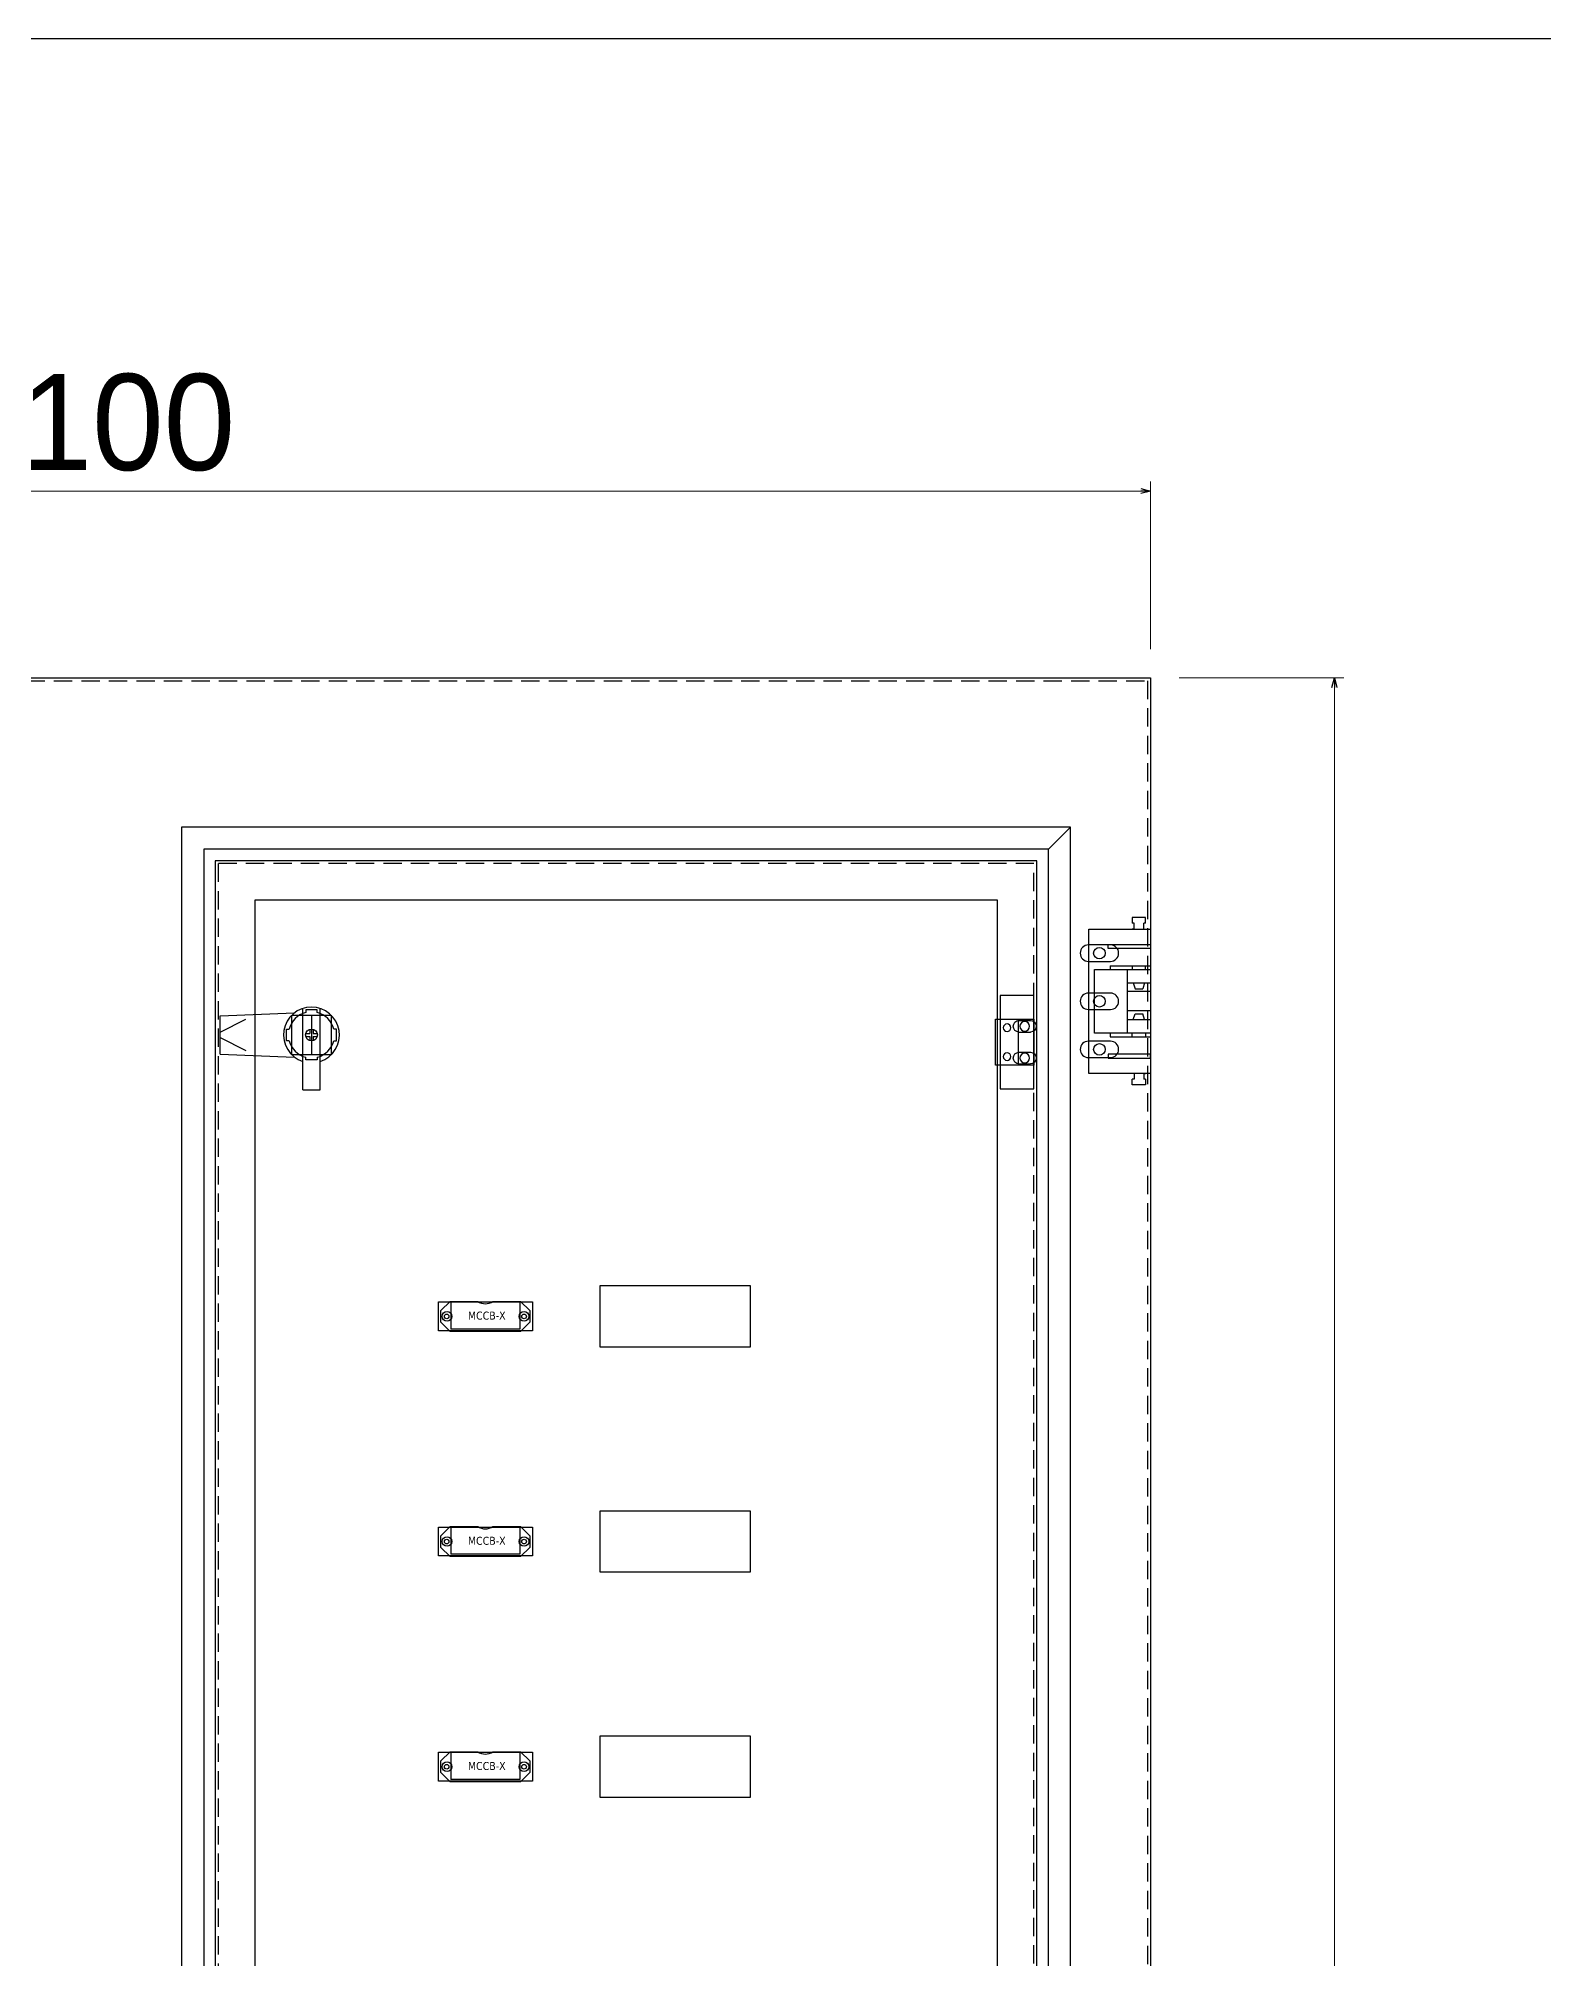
# Model space of a CAD drawing. Header units: millimetres. Extents: x 0 to 6126, y 0 to 4331.
# Drawn here: x 2347 to 3129, y 3334 to 4331 of the extents above; entities that cross this region are included whole.
import ezdxf
from ezdxf.enums import TextEntityAlignment as Align

# ---------------------------------------------------------------- set-up
doc = ezdxf.new("R2010")
doc.units = ezdxf.units.MM
doc.linetypes.add('HIDDEN2', pattern=[4.7625, 3.175, -1.5875])
for name, color, linetype in [('DIM', 253, 'Continuous'), ('HEATER', 1, 'Continuous'), ('KICHTHUOC', 8, 'Continuous'), ('Text', 4, 'Continuous')]:
    doc.layers.add(name, color=color, linetype=linetype)
doc.styles.add('Tahoma (Input Text)', font='tahoma.ttf')
doc.dimstyles.new('CNC', dxfattribs={"dimtxt": 50, "dimasz": 5, "dimexe": 5, "dimexo": 15, "dimgap": 10, "dimtad": 1, "dimdec": 0, "dimtxsty": 'Standard', "dimblk": 'OPEN30', "dimcen": 10, "dimclrd": 5, "dimclre": 5, "dimclrt": 3, "dimazin": 3, "dimtfac": 1, "dimtdec": 0, "dimtmove": 0, "dimatfit": 3, "dimldrblk": 'ARCHTICK', "dimlwd": 9, "dimlwe": 9})

# ---------------------------------------------------------------- blocks, each defined once
blk = doc.blocks.new('*D1')
at = {"color": 0, "linetype": 'ByBlock', "lineweight": -2}
for p, q in [((1824.74, 4096.05), (1829.74, 4097.39)), ((1829.74, 4094.71), (1824.74, 4096.05)), ((1824.74, 4096.05), (1829.74, 4096.05)), ((2919.74, 4097.39), (2924.74, 4096.05)), ((2924.74, 4096.05), (2919.74, 4094.71)), ((2924.74, 4096.05), (2919.74, 4096.05))]:
    blk.add_line(p, q, dxfattribs=at)
at = {"layer": 'Defpoints', "color": 0, "ltscale": 3, "transparency": 16777216}
for p in [(2924.74, 4096.05), (1824.74, 3998.96), (2924.74, 3998.96)]:
    blk.add_point(p, dxfattribs=at)
at = {"layer": 'DIM', "color": 5, "lineweight": 9, "ltscale": 3, "transparency": 16777216}
for p, q in [((1824.74, 4013.96), (1824.74, 4101.05)), ((2924.74, 4013.96), (2924.74, 4101.05)), ((1829.74, 4096.05), (2919.74, 4096.05))]:
    blk.add_line(p, q, dxfattribs=at)
at = {"layer": 'DIM', "color": 3, "ltscale": 3, "transparency": 16777216, "insert": (2374.74, 4131.58), "char_height": 50, "attachment_point": 5}
blk.add_mtext('1100', dxfattribs=at)
blk = doc.blocks.new('_ArchTick')
at = {"color": 0, "const_width": 0.15}
blk.add_lwpolyline([(-0.5, -0.5), (0.5, 0.5)], dxfattribs=at)
blk = doc.blocks.new('_Open30')
at = {"color": 0, "linetype": 'ByBlock', "lineweight": -2}
for p, q in [((-1, 0.27), (0, 0)), ((0, 0), (-1, -0.27)), ((0, 0), (-1, 0))]:
    blk.add_line(p, q, dxfattribs=at)
blk = doc.blocks.new('*D3')
at = {"color": 0, "linetype": 'ByBlock', "lineweight": -2}
for p, q in [((3019, 3993.96), (3020.34, 3998.96)), ((3020.34, 3998.96), (3021.68, 3993.96)), ((3020.34, 3998.96), (3020.34, 3993.96)), ((3020.34, 2498.96), (3019, 2503.96)), ((3021.68, 2503.96), (3020.34, 2498.96)), ((3020.34, 2498.96), (3020.34, 2503.96))]:
    blk.add_line(p, q, dxfattribs=at)
at = {"layer": 'Defpoints', "color": 0, "ltscale": 3, "transparency": 16777216}
for p in [(2924.74, 3998.96), (3020.34, 3998.96), (2924.74, 2498.96)]:
    blk.add_point(p, dxfattribs=at)
at = {"layer": 'DIM', "color": 5, "lineweight": 9, "ltscale": 3, "transparency": 16777216}
for p, q in [((2939.74, 3998.96), (3025.34, 3998.96)), ((3020.34, 2503.96), (3020.34, 3993.96)), ((2939.74, 2498.96), (3025.34, 2498.96))]:
    blk.add_line(p, q, dxfattribs=at)
at = {"layer": 'DIM', "color": 3, "ltscale": 3, "transparency": 16777216, "insert": (2984.81, 3248.96), "char_height": 50, "attachment_point": 5, "rotation": 90}
blk.add_mtext('1500', dxfattribs=at)
blk = doc.blocks.new('ovan')
at = {"color": 2}
for p, q in [((14.75, 8.55), (3.25, 8.55)), ((3.25, 0.05), (14.75, 0.05))]:
    blk.add_line(p, q, dxfattribs=at)
for centre, start, end in [((3.25, 4.3), 90, 270), ((14.75, 4.3), 270, 90)]:
    blk.add_arc(centre, 4.25, start, end, dxfattribs=at)
blk = doc.blocks.new('HL011-1-6')
at = {"color": 1}
for p, q in [((29.5, 81), (22.5, 81)), ((22.5, 81), (22.5, 78)), ((29.5, 78), (29.5, 81)), ((23.5, 78), (22.5, 78)), ((23.5, 75), (22.5, 75)), ((23.5, 75), (23.5, 78)), ((29.5, 78), (28.5, 78)), ((28.5, 75), (28.5, 78)), ((28.5, 75), (29.5, 75)), ((11, 56), (11, 54)), ((11, 56), (32, 56)), ((20, 54), (20, 21)), ((22.5, 56), (22.5, 54)), ((29.5, 54), (29.5, 56)), ((20, 47), (32, 47)), ((32, 42.5), (20, 42.5)), ((23.1, 47), (24, 44)), ((24, 44), (28, 44)), ((28.9, 47), (28, 44)), ((32, 32.5), (20, 32.5)), ((23.1, 28), (24, 31)), ((24, 31), (28, 31)), ((28.9, 28), (28, 31)), ((11, 21), (11, 19)), ((20, 28), (32, 28)), ((22.5, 19), (22.5, 21)), ((29.5, 21), (29.5, 19)), ((11, 19), (32, 19)), ((23.5, 0), (22.5, 0)), ((23.5, 0), (23.5, -3)), ((28.5, 0), (28.5, -3)), ((28.5, 0), (29.5, 0)), ((22.5, -6), (22.5, -3)), ((23.5, -3), (22.5, -3)), ((29.5, -6), (22.5, -6)), ((29.5, -3), (28.5, -3)), ((29.5, -3), (29.5, -6))]:
    blk.add_line(p, q, dxfattribs=at)
for points in [[(32, 19), (32, 0), (0, 0), (0, 75), (32, 75), (32, 56)], [(32, 28), (32, 21), (3, 21), (3, 54), (32, 54), (32, 47)], [(32, 42.5), (32, 32.5)]]:
    blk.add_lwpolyline(points, dxfattribs=at)
for points in [[(10, 67), (32, 67), (32, 65), (10, 65)], [(10, 8), (32, 8), (32, 10), (10, 10)]]:
    blk.add_lwpolyline(points, close=True, dxfattribs=at)
for centre in [(5.5, 62.5), (5.5, 37.5), (5.5, 12.5)]:
    blk.add_circle(centre, 3, dxfattribs=at)
blk = doc.blocks.new('ovan6x9')
at = {"color": 2}
for p, q in [((2, 6), (8, 6)), ((2, 0), (8, 0))]:
    blk.add_line(p, q, dxfattribs=at)
for centre, start, end in [((2, 3), 90, 270), ((8, 3), 270, 90)]:
    blk.add_arc(centre, 3, start, end, dxfattribs=at)
blk = doc.blocks.new('HL036-1-1')
at = {"color": 1}
blk.add_line((9.5, 36.25), (9.5, 12.25), dxfattribs=at)
for points in [[(0, 48.5), (17.5, 48.5), (17.5, 0), (0, 0)], [(-2.5, 12.25), (17.5, 12.25), (17.5, 36.25), (-2.5, 36.25)]]:
    blk.add_lwpolyline(points, close=True, dxfattribs=at)
for centre, radius in [((3.5, 31.75), 2), ((12.7, 32.5), 2.5), ((3.5, 16.75), 2), ((12.7, 16), 2.5)]:
    blk.add_circle(centre, radius, dxfattribs=at)
blk = doc.blocks.new('khungtenAsean2')
at = {"color": 7}
blk.add_lwpolyline([(0, 0), (2970, 0), (2970, -2100), (0, -2100)], close=True, dxfattribs=at)
at = {"color": 1, "style": 'Tahoma (Input Text)', "flags": 8}
for tag, p in [('#01', (137.05, -2021.28)), ('#03', (506.57, -2019.3)), ('#05', (1106.63, -2021.28)), ('#07', (1834.68, -2021.28)), ('#09', (2146.72, -2021.28)), ('#02', (98.46, -2081.28)), ('#04', (486.11, -2081.28)), ('#06', (1065.33, -2081.28)), ('#08', (1817.45, -2081.28)), ('#10', (2146.72, -2081.28))]:
    blk.add_attdef(tag, p, '', height=25, dxfattribs=at)
blk.add_attdef('#11', text='', height=25, dxfattribs=at).set_placement((2914.99, -2067.35), align=Align.CENTER)
blk = doc.blocks.new('SDGFGHGHG')
at = {"layer": 'HEATER'}
for p, q in [((860935.94, 570742.02), (860935.94, 570784.31)), ((860944.94, 570742.02), (860944.94, 570784.31)), ((860892.94, 570780.52), (860931.57, 570781.99)), ((860892.94, 570760.52), (860892.94, 570780.52)), ((860892.94, 570771.9), (860906.33, 570778.66)), ((860939.54, 570773.47), (860939.54, 570771.28)), ((860941.34, 570773.47), (860941.34, 570771.28)), ((860892.94, 570769.15), (860906.33, 570762.38)), ((860937.46, 570771.28), (860939.54, 570771.28)), ((860937.46, 570769.77), (860939.54, 570769.77)), ((860939.54, 570769.77), (860939.54, 570767.58)), ((860941.34, 570771.28), (860943.43, 570771.28)), ((860941.34, 570769.77), (860941.34, 570767.58)), ((860941.34, 570769.77), (860943.43, 570769.77)), ((860892.94, 570760.52), (860931.57, 570759.05)), ((860935.94, 570742.02), (860944.94, 570742.02))]:
    blk.add_line(p, q, dxfattribs=at)
blk.add_circle((860940.44, 570770.52), 3.08, dxfattribs=at)
blk.add_arc((860940.44, 570770.52), 14.5, 288.08001, 251.91999, dxfattribs=at)
blk = doc.blocks.new('SĐFHGGH')
at = {"layer": 'HEATER'}
for points in [[(860943.44, 570717.03), (860943.44, 570718.41), (860937.44, 570718.41), (860937.44, 570717.03)], [(860928.83, 570702.41), (860927.44, 570702.41), (860927.44, 570708.41), (860928.83, 570708.41)], [(860952.06, 570702.41), (860953.44, 570702.41), (860953.44, 570708.41), (860952.06, 570708.41)], [(860943.44, 570693.79), (860943.44, 570692.41), (860937.44, 570692.41), (860937.44, 570693.79)]]:
    blk.add_lwpolyline(points, dxfattribs=at)
for start, end in [(104.47751, 165.52249), (14.47751, 75.52249), (194.47751, 255.52249), (284.47751, 345.52249)]:
    blk.add_arc((860940.44, 570705.41), 12, start, end, dxfattribs=at)
blk = doc.blocks.new('MS722')
for name, p in [('SDGFGHGHG', (-860940.44, -570770.52)), ('SĐFHGGH', (-860940.44, -570705.41))]:
    blk.add_blockref(name, p)
blk = doc.blocks.new('hvnhgjghj')
at = {"layer": 'KICHTHUOC', "color": 95}
for p, q in [((-8611.8, 37566.3), (-8603.8, 37574.3)), ((-8611.8, 37556.3), (-8611.8, 37566.3)), ((-8603.8, 37574.3), (-8579.8, 37574.3)), ((-8603.3, 37574.3), (-8603.3, 37550.3)), ((-8566.8, 37574.3), (-8542.8, 37574.3)), ((-8543.3, 37574.3), (-8543.3, 37550.3)), ((-8542.8, 37574.3), (-8534.8, 37566.3)), ((-8534.8, 37566.3), (-8534.8, 37556.3)), ((-8611.8, 37556.3), (-8603.8, 37548.3)), ((-8542.8, 37548.3), (-8603.8, 37548.3)), ((-8543.3, 37550.3), (-8603.3, 37550.3)), ((-8542.8, 37548.3), (-8534.8, 37556.3))]:
    blk.add_line(p, q, dxfattribs=at)
for centre in [(-8606.8, 37561.3), (-8539.8, 37561.3)]:
    blk.add_circle(centre, 2, dxfattribs=at)
blk.add_arc((-8573.3, 37583.9), 11.6, 235.7945, 304.2055, dxfattribs=at)
blk = doc.blocks.new('*D16')
at = {"color": 0, "linetype": 'ByBlock', "lineweight": -2}
for p, q in [((3142.24, 3993.96), (3143.58, 3998.96)), ((3143.58, 3998.96), (3144.92, 3993.96)), ((3143.58, 3998.96), (3143.58, 3993.96)), ((3143.58, 2498.96), (3142.24, 2503.96)), ((3144.92, 2503.96), (3143.58, 2498.96)), ((3143.58, 2498.96), (3143.58, 2503.96))]:
    blk.add_line(p, q, dxfattribs=at)
at = {"layer": 'Defpoints', "color": 0, "ltscale": 3, "transparency": 16777216}
for p in [(3271.01, 3998.96), (3143.58, 2498.96), (3271.01, 2498.96)]:
    blk.add_point(p, dxfattribs=at)
at = {"layer": 'DIM', "color": 5, "lineweight": 9, "ltscale": 3, "transparency": 16777216}
for p, q in [((3256.01, 3998.96), (3138.58, 3998.96)), ((3143.58, 3993.96), (3143.58, 2503.96)), ((3256.01, 2498.96), (3138.58, 2498.96))]:
    blk.add_line(p, q, dxfattribs=at)
at = {"layer": 'DIM', "color": 3, "ltscale": 3, "transparency": 16777216, "insert": (3108.05, 3248.96), "char_height": 50, "attachment_point": 5, "rotation": 90}
blk.add_mtext('1500', dxfattribs=at)
blk = doc.blocks.new('A$C3E80314B')
at = {"color": 7}
blk.add_lwpolyline([(0, 15), (49, 15), (49, 0), (0, 0)], close=True, dxfattribs=at)
at = {"color": 2}
for centre in [(4.5, 7.5), (44.5, 7.5)]:
    blk.add_circle(centre, 2.5, dxfattribs=at)

msp = doc.modelspace()

# ---------------------------------------------------------------- linework, layer by layer
at = {"color": 7, "ltscale": 3}
msp.add_line((2871.74, 3909.96), (2883.24, 3921.46), dxfattribs=at)
at = {"ltscale": 3}
msp.add_line((2488.74, 3823.71), (2488.74, 3803.21), dxfattribs=at)
at = {"color": 7, "ltscale": 3}
for points in [[(1824.74, 3998.96), (2924.74, 3998.96), (2924.74, 2498.96), (1824.74, 2498.96)], [(2883.24, 3921.46), (2421.24, 3921.46), (2421.24, 2540.46), (2883.24, 2540.46)], [(2871.74, 3909.96), (2432.74, 3909.96), (2432.74, 2551.96), (2871.74, 2551.96)]]:
    msp.add_lwpolyline(points, close=True, dxfattribs=at)
at = {"color": 7, "linetype": 'HIDDEN2', "ltscale": 3}
msp.add_lwpolyline([(1826.24, 3997.46), (2923.24, 3997.46), (2923.24, 2500.46), (1826.24, 2500.46)], close=True, dxfattribs=at)
at = {"color": 6, "ltscale": 3}
msp.add_lwpolyline([(2865.74, 3903.96), (2438.74, 3903.96), (2438.74, 2557.96), (2865.74, 2557.96)], close=True, dxfattribs=at)
at = {"color": 6, "linetype": 'HIDDEN2', "ltscale": 3}
msp.add_lwpolyline([(2864.24, 3902.46), (2440.24, 3902.46), (2440.24, 2559.46), (2864.24, 2559.46)], close=True, dxfattribs=at)
at = {"color": 3, "ltscale": 3}
msp.add_lwpolyline([(2845.24, 3883.46), (2459.24, 3883.46), (2459.24, 2578.46), (2845.24, 2578.46)], close=True, dxfattribs=at)
at = {"color": 2, "ltscale": 3}
msp.add_lwpolyline([(2478.49, 3823.71), (2498.99, 3823.71), (2498.99, 3803.21), (2478.49, 3803.21)], close=True, dxfattribs=at)
at = {"color": 2, "linetype": 'Continuous', "ltscale": 0.5}
for points in [[(2716.74, 3683.26), (2716.74, 3651.26), (2638.74, 3651.26), (2638.74, 3683.26)], [(2716.74, 3566.26), (2716.74, 3534.26), (2638.74, 3534.26), (2638.74, 3566.26)], [(2716.74, 3449.26), (2716.74, 3417.26), (2638.74, 3417.26), (2638.74, 3449.26)]]:
    msp.add_lwpolyline(points, close=True, dxfattribs=at)

# ---------------------------------------------------------------- block references
at = {"color": 7, "xscale": 2.0625, "yscale": 2.0625, "zscale": 2.0625}
msp.add_blockref('khungtenAsean2', (0, 4331.25), dxfattribs=at)
at = {"color": 7}
for name, p in [('HL011-1-6', (2892.74, 3793.46)), ('MS722', (2488.74, 3813.46)), ('A$C3E80314B', (2554.69, 3659.76)), ('A$C3E80314B', (2554.69, 3542.76)), ('A$C3E80314B', (2554.69, 3425.76))]:
    msp.add_blockref(name, p, dxfattribs=at)
at = {"color": 2}
for p in [(2889.24, 3851.66), (2889.24, 3826.66), (2889.24, 3801.66)]:
    msp.add_blockref('ovan', p, dxfattribs=at)
at = {"color": 7, "xscale": -1, "rotation": 180}
for name, p in [('HL036-1-1', (2846.74, 3833.96)), ('ovan6x9', (2854.44, 3820.96)), ('ovan6x9', (2854.44, 3804.46))]:
    msp.add_blockref(name, p, dxfattribs=at)
at = {"layer": 'KICHTHUOC', "xscale": 0.6000000000931323, "yscale": 0.6000000000931323, "zscale": 0.6000000000931323}
for p in [(7723.09, -18869.55), (7723.09, -18869.55), (7723.09, -18986.55), (7723.09, -18986.55), (7723.09, -19103.55), (7723.09, -19103.55)]:
    msp.add_blockref('hvnhgjghj', p, dxfattribs=at)

# ---------------------------------------------------------------- texts
at = {"layer": 'Text', "linetype": 'Continuous', "style": 'Tahoma (Input Text)'}
for p in [(2579.84, 3665.56), (2579.84, 3665.56), (2579.84, 3548.56), (2579.84, 3548.56), (2579.84, 3431.56), (2579.84, 3431.56)]:
    msp.add_text('MCCB-X', height=4.157, dxfattribs=at).set_placement(p, align=Align.CENTER)

# ---------------------------------------------------------------- dimensions: what is measured, and where the dimension line sits
at = {"layer": 'DIM', "color": 7, "ltscale": 3}
dim = msp.add_linear_dim(base=(2924.74, 4096.05), p1=(1824.74, 3998.96), p2=(2924.74, 3998.96), dimstyle='CNC', dxfattribs=at)
dim.commit()
dim.dimension.update_dxf_attribs({"geometry": '*D1', "text_midpoint": (2374.74, 4096.05), "dimtype": 160})
for base, p1, p2, picture, middle in [((3020.34, 3998.96), (2924.74, 2498.96), (2924.74, 3998.96), '*D3', (2984.81, 3248.96)), ((3143.58, 2498.96), (3271.01, 3998.96), (3271.01, 2498.96), '*D16', (3108.05, 3248.96))]:
    dim = msp.add_linear_dim(base=base, p1=p1, p2=p2, angle=90, dimstyle='CNC', dxfattribs=at)
    dim.commit()
    dim.dimension.update_dxf_attribs({"geometry": picture, "text_midpoint": middle})

doc.saveas('drawing.dxf')
